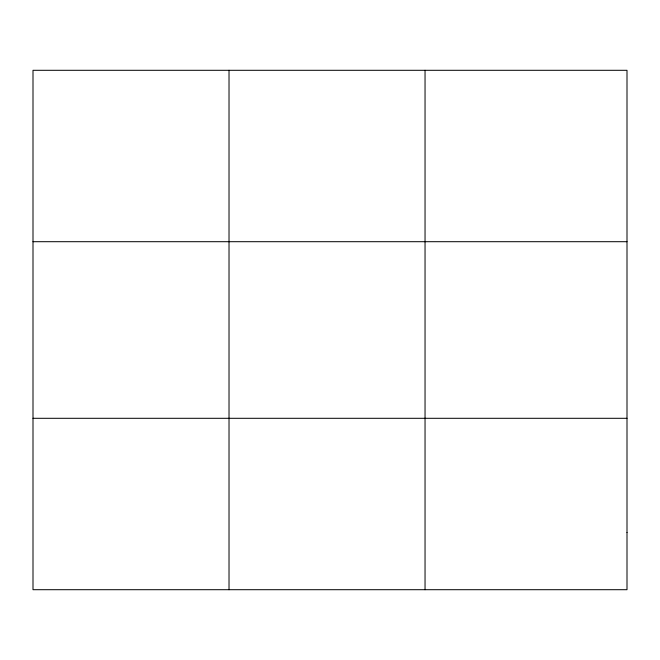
<?xml version="1.0" encoding="UTF-8"?>
<svg xmlns="http://www.w3.org/2000/svg" width="660" height="660" viewBox="0 0 660 660"><rect width="100%" height="100%" fill="white"/><g stroke="black" fill="none" stroke-linecap="round" stroke-linejoin="round"><path stroke-width="0.99" d="M229.02 589.702L229.02 70.298M425.04 589.702L425.04 70.298M33 241.7L627 241.7M33 418.3L627 418.3M627 532.57L627 589.702L33 589.702L33 70.298L627 70.298L627 532.57"/></g></svg>
